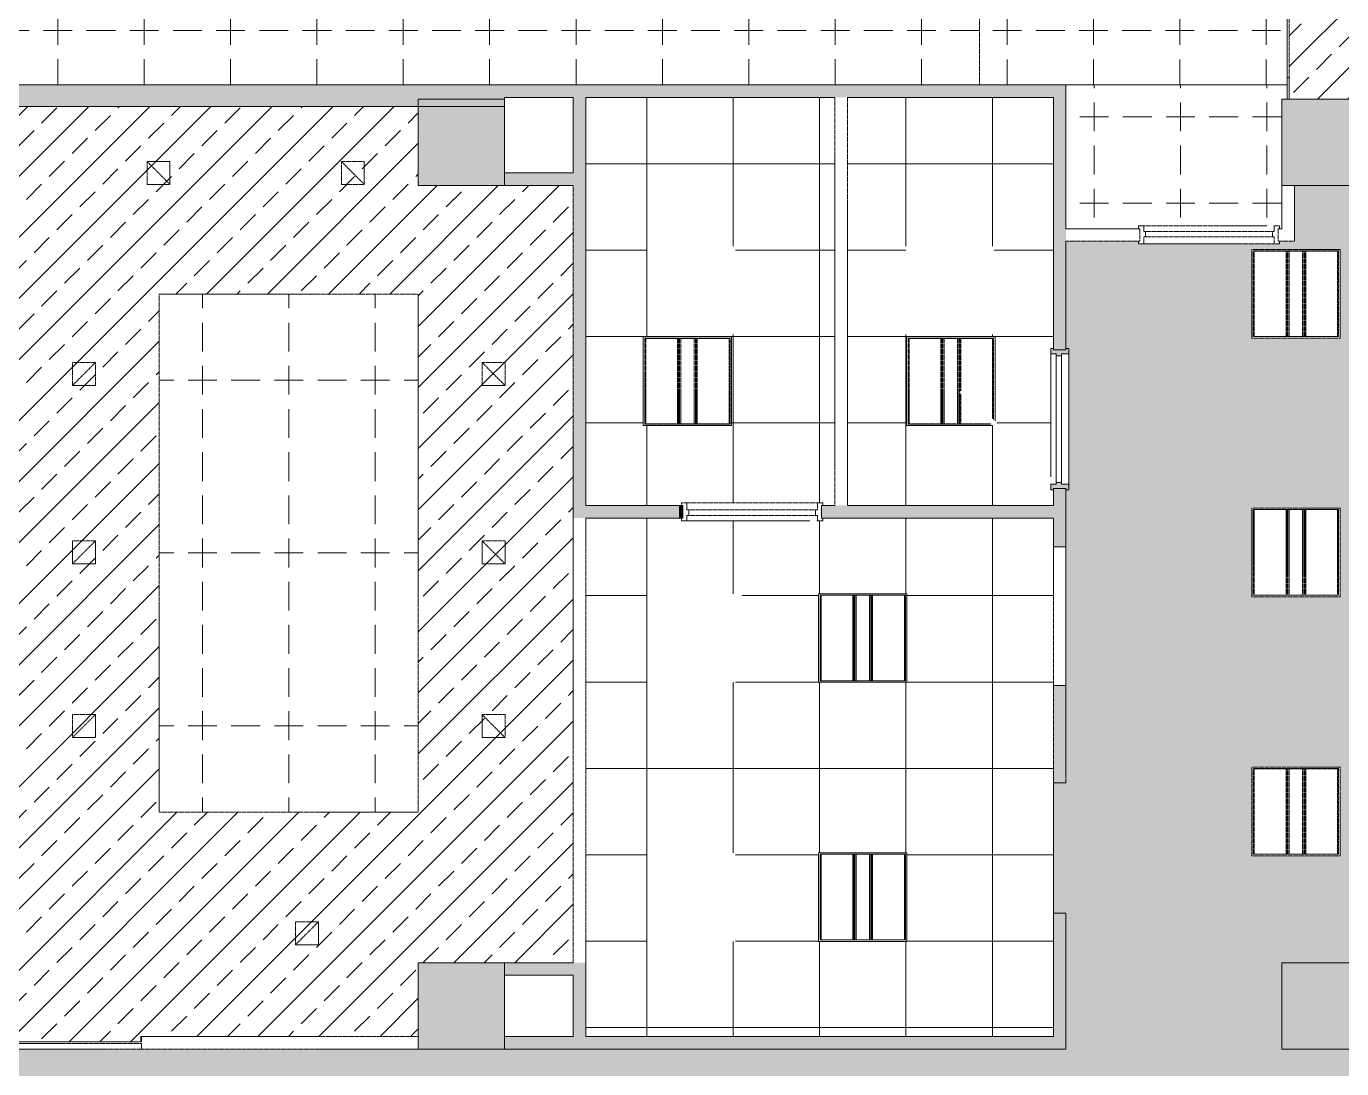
# Model space of a CAD drawing. Header units: inches. Extents: x 1180 to 3050, y -149 to 1363.
# Drawn here: x 2053.4 to 2419, y 106.3 to 396 of the extents above; entities that cross this region are included whole.
import ezdxf

# ---------------------------------------------------------------- set-up
doc = ezdxf.new("R2010")
doc.units = ezdxf.units.IN
doc.header["$MEASUREMENT"] = 0
doc.linetypes.add('Demolished', pattern=[0.1875, 0.125, -0.0625])
for name, color, linetype, lineweight in [('A-CLNG', 13, 'Continuous', 13), ('A-CLNG-PATT', 13, 'Continuous', 13), ('A-COLS', 52, 'Continuous', 13), ('A-DOOR', 31, 'Continuous', 13), ('A-WALL-PATT', 111, 'Continuous', 13), ('E-LITE-EQPM', 33, 'Demolished', 9), ('I-WALL', 2, 'Continuous', 13)]:
    doc.layers.add(name, color=color, linetype=linetype, lineweight=lineweight)
pattern_1 = [(45, (0, 0), (-8.48528, 8.48528), []), (45, (8.485, 0), (-8.48528, 8.48528), [6, -3])]

# ---------------------------------------------------------------- blocks, each defined once
blk = doc.blocks.new('Column Set - Column Set-6509051-FIRST FLOOR RCP DEMO')
at = {"layer": 'A-COLS', "lineweight": 9}
h = blk.add_hatch(color=7, dxfattribs=at)
h.paths.add_polyline_path([(3026.19, -123.25), (3038.48, -123.25), (3038.48, -107.25), (3019.98, -107.25), (3019.98, -123.25)], flags=0)
h.paths.add_polyline_path([(2655.17, -123.25), (2666.36, -123.25), (2666.36, -107.25), (2655.17, -107.25), (2655.17, -115.8)], flags=0)
h.paths.add_polyline_path([(2642.36, -123.25), (2651.67, -123.25), (2651.67, -107.25), (2642.36, -107.25)], flags=0)
h.paths.add_polyline_path([(2415.17, -123.25), (2426.36, -123.25), (2426.36, -107.25), (2415.17, -107.25), (2415.17, -114.71)], flags=0)
h.paths.add_polyline_path([(2402.36, -123.25), (2411.67, -123.25), (2411.67, -107.25), (2402.36, -107.25)], flags=0)
h.paths.add_polyline_path([(2175.17, -123.25), (2186.36, -123.25), (2186.36, -107.25), (2175.17, -107.25), (2175.17, -114.71)], flags=0)
h.paths.add_polyline_path([(2171.67, -123.25), (2171.67, -107.25), (2162.36, -107.25), (2162.36, -123.25)], flags=0)
h.paths.add_polyline_path([(1931.67, -123.25), (1931.67, -107.25), (1922.3, -107.25), (1922.3, -123.25)], flags=0)
h.paths.add_polyline_path([(1935.17, -123.25), (1946.3, -123.25), (1946.3, -107.25), (1935.17, -107.25), (1935.17, -114.67)], flags=0)
h.paths.add_polyline_path([(1562.3, -123.25), (1586.3, -123.25), (1586.3, -107.25), (1562.3, -107.25)], flags=0)
h.paths.add_polyline_path([(1571.47, 54.24), (1582.78, 65.55), (1565.81, 82.52), (1554.5, 71.21), (1567.48, 58.22)], flags=0)
h.paths.add_polyline_path([(2891.67, 111.75), (2906.36, 111.75), (2906.36, 135.75), (2882.36, 135.75), (2882.36, 111.75), (2886.54, 111.75)], flags=0)
h.paths.add_polyline_path([(3038.48, 111.75), (3038.48, 135.75), (3019.98, 135.75), (3019.98, 111.75), (3031.5, 111.75)], flags=0)
h.paths.add_polyline_path([(2661.13, 111.75), (2666.36, 111.75), (2666.36, 135.75), (2642.36, 135.75), (2642.36, 111.75), (2657.54, 111.75)], flags=0)
h.paths.add_polyline_path([(2402.36, 111.75), (2426.36, 111.75), (2426.36, 135.75), (2402.36, 135.75), (2402.36, 124)], flags=0)
h.paths.add_polyline_path([(1681.4, 111.75), (1705.4, 111.75), (1705.4, 135.75), (1681.4, 135.75)], flags=0)
h.paths.add_polyline_path([(1946.3, 111.75), (1946.3, 111.75), (1946.3, 135.75), (1922.3, 135.75), (1922.3, 111.75), (1946.29, 111.75)], flags=0)
h.paths.add_polyline_path([(2186.36, 111.75), (2186.36, 135.75), (2162.36, 135.75), (2162.36, 111.75), (2178.29, 111.75)], flags=0)
h.paths.add_polyline_path([(1401.76, 223.95), (1413.08, 235.26), (1396.11, 252.23), (1384.79, 240.92), (1399.76, 225.94)], flags=0)
h.paths.add_polyline_path([(1206.4, 231.75), (1222.4, 231.75), (1222.4, 255.75), (1206.4, 255.75), (1206.4, 237.75)], flags=0)
h.paths.add_polyline_path([(3038.48, 351.75), (3038.48, 375.75), (3019.98, 375.75), (3019.98, 351.75), (3035.24, 351.75)], flags=0)
h.paths.add_polyline_path([(2882.36, 351.75), (2906.36, 351.75), (2906.36, 375.75), (2882.36, 375.75)], flags=0)
h.paths.add_polyline_path([(2659.33, 351.75), (2666.36, 351.75), (2666.36, 375.75), (2642.36, 375.75), (2642.36, 351.75), (2656.26, 351.75)], flags=0)
h.paths.add_polyline_path([(2426.36, 351.75), (2426.36, 375.75), (2402.36, 375.75), (2402.36, 351.75), (2418.54, 351.75)], flags=0)
h.paths.add_polyline_path([(2186.36, 351.75), (2186.36, 375.75), (2162.36, 375.75), (2162.36, 351.75), (2178.1, 351.75)], flags=0)
h.paths.add_polyline_path([(1922.3, 351.75), (1946.3, 351.75), (1946.3, 373.75), (1922.3, 373.75)], flags=0)
h.paths.add_polyline_path([(1441.4, 351.75), (1465.4, 351.75), (1465.4, 375.75), (1441.4, 375.75), (1441.4, 365.85)], flags=0)
h.paths.add_polyline_path([(2014.17, 433.88), (2016.66, 439.88), (2008.17, 439.88)], flags=0)
h.paths.add_polyline_path([(2016.66, 439.88), (2020.17, 439.88), (2031.14, 450.85), (2024.07, 457.92), (2011.34, 445.19), (2015.59, 440.95)], flags=0)
h.paths.add_polyline_path([(2067.91, 487.62), (2084.88, 504.59), (2077.81, 511.66), (2060.84, 494.69), (2063.67, 491.86)], flags=0)
h.paths.add_polyline_path([(2178.1, 511.88), (2186.36, 511.88), (2186.36, 535.75), (2162.36, 535.75), (2162.36, 512.6), (2163.48, 511.88)], flags=0)
h.paths.add_polyline_path([(1930.03, 518.02), (1947, 534.99), (1939.93, 542.07), (1922.95, 525.09), (1925.87, 522.18)], flags=0)
h.paths.add_polyline_path([(2118.15, 553.34), (2129.47, 564.66), (2120.98, 573.14), (2109.67, 561.83), (2113.69, 557.8)], flags=0)
h.paths.add_polyline_path([(1983.77, 571.76), (2000.74, 588.73), (1993.67, 595.81), (1976.69, 578.83)], flags=0)
h.paths.add_polyline_path([(1856.49, 591.56), (1873.46, 608.53), (1866.39, 615.6), (1849.42, 598.63), (1856.08, 591.97)], flags=0)
h.paths.add_polyline_path([(1681.4, 591.75), (1682.85, 595.25), (1686.35, 591.75), (1705.35, 591.75), (1705.35, 615.75), (1681.4, 615.75), (1681.4, 595.25)], flags=0)
h.paths.add_polyline_path([(3027.24, 591.75), (3038.48, 591.75), (3038.48, 615.75), (3019.98, 615.75), (3019.98, 591.75)], flags=0)
h.paths.add_polyline_path([(2886.54, 591.75), (2906.36, 591.75), (2906.36, 615.75), (2882.36, 615.75), (2882.36, 591.75), (2884.48, 591.75)], flags=0)
h.paths.add_polyline_path([(2666.36, 591.75), (2666.36, 615.75), (2642.36, 615.75), (2642.36, 591.75)], flags=0)
h.paths.add_polyline_path([(2426.36, 591.75), (2426.36, 615.75), (2402.36, 615.75), (2402.36, 591.75)], flags=0)
h.paths.add_polyline_path([(1446.57, 591.75), (1465.4, 591.75), (1465.4, 615.75), (1441.4, 615.75), (1441.4, 591.75), (1443.46, 591.75)], flags=0)
h.paths.add_polyline_path([(1206.4, 591.75), (1222.4, 591.75), (1222.4, 615.75), (1206.4, 615.75), (1206.4, 605)], flags=0)
h.paths.add_polyline_path([(1910.23, 645.3), (1927.2, 662.27), (1920.13, 669.34), (1903.16, 652.37)], flags=0)
h.paths.add_polyline_path([(1783.65, 664.39), (1800.63, 681.37), (1793.55, 688.44), (1776.58, 671.47), (1777.33, 670.72)], flags=0)
h.paths.add_polyline_path([(2056.6, 665.81), (2065.08, 674.29), (2048.11, 691.26), (2039.63, 682.78), (2043.87, 678.54)], flags=0)
h.paths.add_polyline_path([(1837.39, 718.13), (1854.37, 735.11), (1847.29, 742.18), (1830.32, 725.21), (1834.57, 720.96)], flags=0)
h.paths.add_polyline_path([(1990.13, 732.28), (1998.62, 740.76), (1981.64, 757.73), (1973.16, 749.25), (1989.31, 733.09)], flags=0)
h.paths.add_polyline_path([(2184.36, 743.75), (2184.36, 761.75), (2183.36, 761.75), (2183.36, 743.75)], flags=0)
h.paths.add_polyline_path([(2164.63, 743.75), (2180.44, 743.75), (2183.07, 761.75), (2160.36, 761.75), (2160.36, 744.08), (2163.86, 743.75)], flags=0)
h.paths.add_polyline_path([(1702.91, 831.75), (1705.4, 831.75), (1705.4, 855.75), (1681.4, 855.75), (1681.4, 831.75), (1700.68, 831.75)], flags=0)
h.paths.add_polyline_path([(1210.5, 831.75), (1222.4, 831.75), (1222.4, 855.75), (1206.4, 855.75), (1206.4, 831.75), (1208.63, 831.75)], flags=0)
h.paths.add_polyline_path([(1463.96, 831.75), (1465.4, 831.75), (1465.4, 855.75), (1441.4, 855.75), (1441.4, 831.75)], flags=0)
h.paths.add_polyline_path([(3019.98, 853.75), (3038.48, 853.75), (3038.48, 871.75), (3043.98, 874.5), (3043.98, 877.75), (3019.98, 877.75), (3019.98, 862.5)], flags=0)
h.paths.add_polyline_path([(2882.36, 853.75), (2906.36, 853.75), (2906.36, 877.75), (2882.36, 877.75)], flags=0)
h.paths.add_polyline_path([(2650.11, 853.75), (2666.36, 853.75), (2666.36, 877.75), (2642.36, 877.75), (2642.36, 853.75)], flags=0)
h.paths.add_polyline_path([(2402.36, 853.75), (2426.36, 853.75), (2426.36, 877.75), (2402.36, 877.75)], flags=0)
h.paths.add_polyline_path([(2180.61, 859.75), (2184.36, 859.75), (2184.36, 877.75), (2160.36, 877.75), (2160.36, 859.75), (2171.7, 859.75)], flags=0)
h.paths.add_polyline_path([(1928.9, 871.75), (1946.9, 871.75), (1946.9, 895.75), (1928.9, 895.75)], flags=0)
h.paths.add_polyline_path([(1946.9, 1071.75), (1946.9, 1095.75), (1922.9, 1095.75), (1922.9, 1071.75), (1928.9, 1071.75)], flags=0)
h.paths.add_polyline_path([(1681.4, 1071.75), (1705.4, 1071.75), (1705.4, 1095.75), (1681.4, 1095.75), (1681.4, 1073.89)], flags=0)
h.paths.add_polyline_path([(1465.4, 1071.75), (1465.4, 1095.75), (1441.4, 1095.75), (1441.4, 1071.75), (1454.72, 1071.75)], flags=0)
h.paths.add_polyline_path([(1212.03, 1071.75), (1222.4, 1071.75), (1222.4, 1095.75), (1206.4, 1095.75), (1206.4, 1071.75)], flags=0)
h.paths.add_polyline_path([(1922.9, 1191.75), (1946.9, 1191.75), (1946.9, 1215.75), (1938.9, 1215.75), (1922.9, 1215.44), (1922.9, 1212.46)], flags=0)
h.paths.add_polyline_path([(1924.46, 1338.25), (1946.9, 1338.25), (1946.9, 1356.25), (1940.4, 1356.25), (1938.9, 1354.75), (1922.9, 1354.75), (1922.9, 1338.25), (1924.43, 1338.25)], flags=0)
h.paths.add_polyline_path([(1823.9, 1338.25), (1823.9, 1354.75), (1799.9, 1354.75), (1799.9, 1338.25)], flags=0)
h.paths.add_polyline_path([(1681.4, 1338.25), (1705.4, 1338.25), (1705.4, 1354.75), (1681.4, 1354.75), (1681.4, 1340.75)], flags=0)
h.paths.add_polyline_path([(1581.6, 1338.25), (1586.9, 1338.25), (1586.9, 1354.75), (1562.9, 1354.75), (1562.9, 1338.25)], flags=0)
h.paths.add_polyline_path([(1204.86, 1338.25), (1222.4, 1338.25), (1222.4, 1354.75), (1185.4, 1354.75), (1185.4, 1338.25), (1204.4, 1338.25)], flags=0)
h.paths.add_polyline_path([(1319.9, 1338.25), (1343.9, 1338.25), (1343.9, 1354.75), (1319.9, 1354.75), (1319.9, 1340.75)], flags=0)
h.paths.add_polyline_path([(1444.9, 1338.25), (1465.4, 1338.25), (1465.4, 1354.75), (1441.4, 1354.75), (1441.4, 1338.25)], flags=0)
at = {"layer": 'A-COLS', "color": 8, "lineweight": 20}
for p, q in [((2162.36, 375.75), (2186.36, 375.75)), ((2162.36, 351.75), (2162.36, 375.75)), ((2186.36, 375.75), (2186.36, 351.75)), ((2402.36, 351.75), (2402.36, 375.75)), ((2402.36, 375.75), (2426.36, 375.75)), ((2186.36, 351.75), (2162.36, 351.75)), ((2426.36, 351.75), (2402.36, 351.75)), ((2162.36, 135.75), (2186.36, 135.75)), ((2162.36, 111.75), (2162.36, 135.75)), ((2186.36, 135.75), (2186.36, 111.75)), ((2402.36, 135.75), (2426.36, 135.75)), ((2402.36, 111.75), (2402.36, 135.75)), ((2186.36, 111.75), (2162.36, 111.75)), ((2426.36, 111.75), (2402.36, 111.75))]:
    blk.add_line(p, q, dxfattribs=at)
blk = doc.blocks.new('Door - Single - Solid Door-6528916-FIRST FLOOR RCP DEMO')
at = {"layer": 'A-DOOR'}
h = blk.add_hatch(color=10, dxfattribs=at)
h.paths.add_polyline_path([(-15.63, -2.08), (-15.63, -2.41), (-14.13, -2.41), (-14.13, -0.41), (-13.63, -0.41), (-13.63, 1.09), (-14.13, 1.09), (-14.13, 2.59), (-15.63, 2.59), (-15.63, 1.84), (-15.26, 1.84), (-15.26, -1.66), (-15.63, -1.66)], flags=0)
h.paths.add_polyline_path([(21.62, -0.41), (22.12, -0.41), (22.12, -2.41), (23.62, -2.41), (23.62, -1.66), (23.24, -1.66), (23.24, 1.84), (23.62, 1.84), (23.62, 2.59), (22.12, 2.59), (22.12, 1.09), (21.62, 1.09), (21.62, 0.76)], flags=0)
at = {"layer": 'A-DOOR', "color": 8, "lineweight": 20}
for p, q in [((-15.63, 1.84), (-15.63, 2.59)), ((-15.63, 2.59), (-14.13, 2.59)), ((-14.13, 2.59), (-14.13, 1.09)), ((-14.13, 1.09), (-13.63, 1.09)), ((-13.63, 1.09), (-13.63, -0.41)), ((21.62, -0.41), (21.62, 1.09)), ((21.62, 1.09), (22.12, 1.09)), ((22.12, 1.09), (22.12, 2.59)), ((22.12, 2.59), (23.62, 2.59)), ((23.62, 2.59), (23.62, 1.84)), ((-15.63, -2.41), (-15.63, -1.66)), ((-14.13, -2.41), (-15.63, -2.41)), ((-13.63, -0.41), (-14.13, -0.41)), ((-14.13, -0.41), (-14.13, -2.41)), ((22.12, -0.41), (21.62, -0.41)), ((22.12, -2.41), (22.12, -0.41)), ((23.62, -2.41), (22.12, -2.41)), ((23.62, -1.66), (23.62, -2.41))]:
    blk.add_line(p, q, dxfattribs=at)
at = {"layer": 'A-DOOR', "lineweight": 9}
for p, q in [((-14.13, 2.59), (-14.01, 2.59)), ((-13.63, 1.09), (21.62, 1.09)), ((-12.06, 2.59), (22.12, 2.59)), ((-14.13, -2.41), (22.12, -2.41)), ((-13.63, -0.41), (21.62, -0.41))]:
    blk.add_line(p, q, dxfattribs=at)
blk = doc.blocks.new('Door - Single - Solid Door-6530652-FIRST FLOOR RCP DEMO')
at = {"layer": 'A-DOOR', "color": 250, "linetype": 'Demolished', "lineweight": 20}
for p, q in [((-14.13, 2.41), (-15.63, 2.41)), ((-15.63, 2.41), (-15.63, 1.66)), ((-14.13, 0.41), (-14.13, 2.41)), ((-13.63, 0.41), (-14.13, 0.41)), ((-13.63, -1.09), (-13.63, 0.41)), ((21.62, 0.41), (21.62, -1.09)), ((22.12, 0.41), (21.62, 0.41)), ((22.12, 2.41), (22.12, 0.41)), ((23.62, 2.41), (22.12, 2.41)), ((23.62, 1.66), (23.62, 2.41)), ((-15.63, -1.84), (-15.63, -2.59)), ((-15.63, -2.59), (-14.13, -2.59)), ((-14.13, -1.09), (-13.63, -1.09)), ((-14.13, -2.59), (-14.13, -1.09)), ((21.62, -1.09), (22.12, -1.09)), ((22.12, -1.09), (22.12, -2.59)), ((22.12, -2.59), (23.62, -2.59)), ((23.62, -2.59), (23.62, -1.84))]:
    blk.add_line(p, q, dxfattribs=at)
at = {"layer": 'A-DOOR', "color": 7, "linetype": 'Demolished', "lineweight": 9}
for p, q in [((-14.13, 2.41), (22.12, 2.41)), ((-13.63, 0.41), (21.62, 0.41)), ((-14.13, -2.59), (-14.01, -2.59)), ((-13.63, -1.09), (21.62, -1.09)), ((-12.06, -2.59), (22.12, -2.59))]:
    blk.add_line(p, q, dxfattribs=at)
blk = doc.blocks.new('Door - Single - Solid Door-V17-FIRST FLOOR RCP DEMO')
at = {"layer": 'A-DOOR', "color": 250, "linetype": 'Demolished', "lineweight": 20}
for p, q in [((-15.63, 1.84), (-15.63, 2.59)), ((-15.63, 2.59), (-14.13, 2.59)), ((-14.13, 2.59), (-14.13, 1.09)), ((-14.13, 1.09), (-13.63, 1.09)), ((-13.63, 1.09), (-13.63, -0.41)), ((21.62, -0.41), (21.62, 1.09)), ((21.62, 1.09), (22.12, 1.09)), ((22.12, 1.09), (22.12, 2.59)), ((22.12, 2.59), (23.62, 2.59)), ((23.62, 2.59), (23.62, 1.84)), ((-15.63, -2.41), (-15.63, -1.66)), ((-14.13, -2.41), (-15.63, -2.41)), ((-13.63, -0.41), (-14.13, -0.41)), ((-14.13, -0.41), (-14.13, -2.41)), ((22.12, -0.41), (21.62, -0.41)), ((22.12, -2.41), (22.12, -0.41)), ((23.62, -2.41), (22.12, -2.41)), ((23.62, -1.66), (23.62, -2.41))]:
    blk.add_line(p, q, dxfattribs=at)
at = {"layer": 'A-DOOR', "color": 7, "linetype": 'Demolished', "lineweight": 9}
for p, q in [((-14.13, 2.59), (-14.01, 2.59)), ((-13.63, 1.09), (21.62, 1.09)), ((-12.06, 2.59), (22.12, 2.59)), ((-14.13, -2.41), (22.12, -2.41)), ((-13.63, -0.41), (21.62, -0.41))]:
    blk.add_line(p, q, dxfattribs=at)
blk = doc.blocks.new('L-Recessed-Axis-Plano - 2 X 2-4550865-FIRST FLOOR RCP DEMO')
at = {"layer": 'E-LITE-EQPM', "color": 7}
for p, q in [((11.91, 11.87), (-11.91, 11.87)), ((-11.91, 11.87), (-11.91, -11.88)), ((-11.88, -11.56), (-11.88, 11.56)), ((-11.88, 11.56), (11.87, 11.56)), ((11.87, 11.56), (11.87, -11.56)), ((11.91, -11.88), (11.91, 11.87)), ((-11.88, 2.74), (11.87, 2.74)), ((11.87, 2.51), (-11.88, 2.51)), ((-11.88, 2.3), (11.87, 2.3)), ((-11.88, 2.2), (11.87, 2.2)), ((-11.88, 1.83), (11.87, 1.83)), ((-11.88, -1.83), (11.87, -1.83)), ((-11.88, -2.2), (11.87, -2.2)), ((-11.88, -2.3), (11.87, -2.3)), ((-11.88, -2.51), (11.87, -2.51)), ((-11.88, -2.74), (11.87, -2.74)), ((-11.91, -11.88), (11.91, -11.88)), ((11.87, -11.56), (-11.88, -11.56))]:
    blk.add_line(p, q, dxfattribs=at)
blk = doc.blocks.new('L-Recessed-Axis-Plano - 2 X 2-V24-FIRST FLOOR RCP DEMO')
at = {"layer": 'E-LITE-EQPM', "linetype": 'Continuous'}
for p, q in [((11.91, 11.87), (-11.91, 11.87)), ((-11.91, 11.87), (-11.91, -11.88)), ((-11.88, -11.56), (-11.88, 11.56)), ((-11.88, 11.56), (11.87, 11.56)), ((11.87, 11.56), (11.87, -11.56)), ((11.91, -11.88), (11.91, 11.87)), ((-11.88, 2.74), (11.87, 2.74)), ((11.87, 2.51), (-11.88, 2.51)), ((-11.88, 2.3), (11.87, 2.3)), ((-11.88, 2.2), (11.87, 2.2)), ((-11.88, 1.83), (11.87, 1.83)), ((-11.88, -1.83), (11.87, -1.83)), ((-11.88, -2.2), (11.87, -2.2)), ((-11.88, -2.3), (11.87, -2.3)), ((-11.88, -2.51), (11.87, -2.51)), ((-11.88, -2.74), (11.87, -2.74)), ((-11.91, -11.88), (11.91, -11.88)), ((11.87, -11.56), (-11.88, -11.56))]:
    blk.add_line(p, q, dxfattribs=at)
blk = doc.blocks.new('L-Recessed-Axis-Plano - 2 X 2-V27-FIRST FLOOR RCP DEMO')
at = {"layer": 'E-LITE-EQPM', "color": 7}
for p, q in [((11.91, 11.87), (-11.91, 11.87)), ((-11.91, 11.87), (-11.91, -11.88)), ((-11.88, -11.56), (-11.88, 11.56)), ((-11.88, 11.56), (11.87, 11.56)), ((11.87, 11.56), (11.87, -11.11)), ((11.91, -11.14), (11.91, 11.87)), ((-11.88, 2.74), (11.87, 2.74)), ((11.87, 2.51), (-11.88, 2.51)), ((-11.88, 2.3), (11.87, 2.3)), ((-11.88, 2.2), (11.87, 2.2)), ((-11.88, 1.83), (11.87, 1.83)), ((-11.88, -1.83), (11.87, -1.83)), ((-11.88, -2.2), (11.87, -2.2)), ((-11.88, -2.3), (3.05, -2.3)), ((-11.88, -2.51), (2.85, -2.51)), ((-11.88, -2.74), (2.62, -2.74)), ((3.07, -2.3), (11.87, -2.3)), ((3.27, -2.51), (11.87, -2.51)), ((3.51, -2.74), (11.87, -2.74)), ((-11.91, -11.88), (10.7, -11.88)), ((10.39, -11.56), (-11.88, -11.56))]:
    blk.add_line(p, q, dxfattribs=at)
blk = doc.blocks.new('L-Recessed Square Downlight - 6_-4552745-FIRST FLOOR RCP DEMO')
at = {"layer": 'E-LITE-EQPM', "color": 7}
for p, q in [((-3.1875, -3.1875), (-3.1875, 3.1875)), ((-3.1875, 3.1875), (3.1875, 3.1875)), ((-3.1875, 3.1875), (3.1875, -3.1875)), ((3.1875, 3.1875), (3.1875, -3.1875)), ((3.1875, -3.1875), (-3.1875, -3.1875))]:
    blk.add_line(p, q, dxfattribs=at)
blk = doc.blocks.new('L-Recessed Square Downlight - 6_-7117553-FIRST FLOOR RCP DEMO')
at = {"layer": 'E-LITE-EQPM', "color": 7}
for p, q in [((3.1875, 3.1875), (-3.1875, 3.1875)), ((-3.1875, 3.1875), (-3.1875, -3.1875)), ((-3.1875, -3.1875), (3.1875, 3.1875)), ((3.1875, -3.1875), (3.1875, 3.1875)), ((-3.1875, -3.1875), (3.1875, -3.1875))]:
    blk.add_line(p, q, dxfattribs=at)

msp = doc.modelspace()

# ---------------------------------------------------------------- hatches: boundary and pattern name
at = {"layer": 'A-CLNG-PATT', "linetype": 'Demolished'}
h = msp.add_hatch(dxfattribs=at)
h.set_pattern_fill('FP_16', color=10, style=0, pattern_type=2)
h.set_pattern_definition(pattern_1)
h.paths.add_polyline_path([(2642.36, 375.75), (2690.36, 375.75), (2690.36, 435.75), (2642.36, 435.75), (2642.36, 437.25), (2534.11, 437.25), (2534.11, 588.25), (2532.61, 588.25), (2532.61, 615.75), (2496.61, 615.75), (2496.61, 588.25), (2318.36, 588.25), (2318.36, 449.38), (2390.36, 449.38), (2390.36, 447.88), (2404.36, 447.88), (2404.36, 375.75), (2628.93, 375.75)], flags=0)
h.paths.add_polyline_path([(2642.36, 437.75), (2642.36, 439.25), (2745.11, 439.25), (2745.11, 588.25), (2534.61, 588.25), (2534.61, 437.75), (2628.93, 437.75)], flags=0)
h.paths.add_polyline_path([(2628.93, 477.75), (2566.42, 477.75), (2566.42, 549.75), (2710.42, 549.75), (2710.42, 477.75), (2642.36, 477.75)], flags=0)
h.paths.add_polyline_path([(2318.36, 591.75), (2402.36, 591.75), (2402.36, 612.25), (2318.36, 612.25), (2318.36, 605)], flags=0)
h.paths.add_polyline_path([(2493.11, 591.75), (2493.11, 612.25), (2480.23, 612.25), (2480.23, 611.5), (2440.98, 611.5), (2440.98, 612.25), (2426.36, 612.25), (2426.36, 591.75), (2472.61, 591.75)], flags=0)
h = msp.add_hatch(dxfattribs=at)
h.set_pattern_fill('FP_33', color=10, style=0, pattern_type=2)
h.set_pattern_definition([(180, (2349.983, 418.778), (-24, 24), [4, -4, 8, -4, -4]), (180, (2349.983, 418.778), (-24, 24), [-20, 4, 0]), (90, (2349.983, 418.778), (24, 24), [4, -4, 8, -4, -4]), (90, (2349.983, 418.778), (24, 24), [-20, 4, 0])])
h.paths.add_polyline_path([(2318.36, 379.75), (2403.86, 379.75), (2403.86, 442.81), (2318.36, 442.81), (2318.36, 396.6)], flags=0)
h = msp.add_hatch(dxfattribs=at)
h.set_pattern_fill('FP_4', color=10, style=0, pattern_type=2)
h.set_pattern_definition([(180, (2086.172, 418.812), (-24, 24), [4, -4, 8, -4, -4]), (180, (2086.172, 418.812), (-24, 24), [-20, 4, 0]), (90, (2086.172, 418.812), (24, 24), [4, -4, 8, -4, -4]), (90, (2086.172, 418.812), (24, 24), [-20, 4, 0])])
h.paths.add_polyline_path([(2046.78, 379.75), (2318.36, 379.75), (2318.36, 433.88), (2238.98, 433.88), (2238.98, 433.13), (2237.36, 433.13), (2211.9, 407.67), (2210.93, 408.64), (2235.41, 433.13), (2199.73, 433.13), (2199.73, 433.88), (2014.17, 433.88), (2014.17, 379.75)], flags=0)
h.paths.add_polyline_path([(2050.17, 403.06), (2049.14, 403.2), (2048.17, 403.6), (2047.34, 404.23), (2046.71, 405.06), (2046.31, 406.03), (2046.17, 407.06), (2046.31, 408.1), (2046.71, 409.06), (2047.34, 409.89), (2048.17, 410.53), (2049.29, 410.95), (2050.17, 411.06), (2051.21, 410.93), (2052.17, 410.53), (2053, 409.89), (2053.64, 409.06), (2054.04, 408.1), (2054.17, 407.06), (2054.04, 406.03), (2053.64, 405.06), (2053, 404.23), (2052.17, 403.6), (2051.21, 403.2)], flags=0)
h.paths.add_polyline_path([(2122.17, 403.06), (2121.14, 403.2), (2120.17, 403.6), (2119.34, 404.23), (2118.71, 405.06), (2118.31, 406.03), (2118.17, 407.06), (2118.31, 408.1), (2118.71, 409.06), (2119.34, 409.89), (2120.17, 410.53), (2121.14, 410.93), (2122.17, 411.06), (2123.21, 410.93), (2124.17, 410.53), (2125, 409.89), (2125.64, 409.06), (2126.04, 408.1), (2126.17, 407.06), (2126.04, 406.03), (2125.64, 405.06), (2125, 404.23), (2124.17, 403.6), (2123.21, 403.2)], flags=0)
h.paths.add_polyline_path([(2194.17, 403.06), (2193.14, 403.2), (2192.17, 403.6), (2191.34, 404.23), (2190.71, 405.06), (2190.31, 406.03), (2190.17, 407.06), (2190.31, 408.1), (2190.71, 409.06), (2191.34, 409.89), (2192.17, 410.53), (2193.14, 410.93), (2194.2, 411.06), (2195.21, 410.93), (2196.17, 410.53), (2197, 409.89), (2197.64, 409.06), (2198.04, 408.1), (2198.17, 407.06), (2198.04, 406.03), (2197.64, 405.06), (2197, 404.23), (2196.17, 403.6), (2195.21, 403.2), (2194.2, 403.06)], flags=0)
h.paths.add_polyline_path([(2266.17, 403.06), (2265.14, 403.2), (2264.17, 403.6), (2263.34, 404.23), (2262.71, 405.06), (2262.31, 406.03), (2262.17, 407.06), (2262.31, 408.1), (2262.71, 409.06), (2263.34, 409.89), (2264.17, 410.53), (2265.14, 410.93), (2266.17, 411.06), (2267.21, 410.93), (2268.17, 410.53), (2269, 409.89), (2269.64, 409.06), (2270.04, 408.1), (2270.17, 407.06), (2270.04, 406.03), (2269.64, 405.06), (2269, 404.23), (2268.17, 403.6), (2267.21, 403.2)], flags=0)
h = msp.add_hatch(dxfattribs=at)
h.set_pattern_fill('FP_18', color=10, style=0, pattern_type=2)
h.set_pattern_definition([(180, (2374.172, 370.812), (-24, 24), [4, -4, 8, -4, -4]), (180, (2374.172, 370.812), (-24, 24), [-20, 4, 0]), (90, (2374.172, 370.812), (24, 24), [4, -4, 8, -4, -4]), (90, (2374.172, 370.812), (24, 24), [-20, 4, 0])])
h.paths.add_polyline_path([(2362.48, 339.75), (2362.48, 340.5), (2398.16, 340.5), (2373.68, 364.98), (2374.65, 365.95), (2400.11, 340.5), (2401.73, 340.5), (2401.73, 339.75), (2402.36, 339.75), (2402.36, 375.75), (2403.86, 375.75), (2403.86, 379.75), (2342.36, 379.75), (2342.36, 339.75)], flags=0)
h = msp.add_hatch(dxfattribs=at)
h.set_pattern_fill('FP_16', color=10, style=0, pattern_type=2)
h.set_pattern_definition(pattern_1)
h.paths.add_polyline_path([(2085.28, 113.75), (2085.28, 115.25), (2162.36, 115.25), (2162.36, 135.75), (2205.41, 135.75), (2205.41, 351.75), (2162.36, 351.75), (2162.36, 373.75), (2050.28, 373.75), (2050.28, 113.75), (2079.64, 113.75)], flags=0)
h.paths.add_polyline_path([(2162.36, 177.59), (2090.36, 177.59), (2090.36, 321.59), (2162.36, 321.59), (2162.36, 188.2)], flags=0)
at = {"layer": 'A-CLNG-PATT'}
h = msp.add_hatch(dxfattribs=at)
h.set_pattern_fill('FP_37', color=256, style=0, pattern_type=2)
h.set_pattern_definition([(270, (2273.882, 261.745), (-24, -1e-15), []), (180, (2273.882, 261.745), (3e-15, 24), [])])
h.paths.add_polyline_path([(2338.86, 115.25), (2338.86, 259.33), (2274.78, 259.33), (2274.78, 258.58), (2273.16, 258.58), (2250.56, 235.99), (2250.56, 213.68), (2226, 213.68), (2226, 238.31), (2250.56, 238.31), (2250.57, 237.94), (2271.21, 258.58), (2235.53, 258.58), (2235.53, 259.33), (2208.91, 259.33), (2208.91, 115.25), (2322.64, 115.25)], flags=0)
h.paths.add_polyline_path([(2242.5, 141.68), (2226, 141.68), (2226, 166.31), (2250.56, 166.31), (2250.56, 141.68)], flags=0)
h.paths.add_polyline_path([(2298.16, 141.68), (2273.6, 141.68), (2273.6, 166.31), (2298.16, 166.31)], flags=0)
h.paths.add_polyline_path([(2298.16, 213.68), (2273.6, 213.68), (2273.6, 238.31), (2298.16, 238.31)], flags=0)
h.paths.add_polyline_path([(2315.02, 262.83), (2338.86, 262.83), (2338.86, 267.2), (2338.11, 267.2), (2338.11, 268.83), (2321.9, 285.03), (2298.08, 285.03), (2298.08, 309.66), (2322.64, 309.66), (2322.64, 286.24), (2338.11, 270.77), (2338.11, 306.45), (2338.86, 306.45), (2338.86, 376.25), (2281.63, 376.25), (2281.63, 262.83), (2311.01, 262.83)], flags=0)
h.paths.add_polyline_path([(2225.41, 262.83), (2235.53, 262.83), (2235.53, 263.58), (2274.78, 263.58), (2274.78, 262.83), (2278.13, 262.83), (2278.13, 376.25), (2208.91, 376.25), (2208.91, 262.83), (2222.96, 262.83)], flags=0)
h.paths.add_polyline_path([(2224.87, 285.03), (2224.87, 309.66), (2249.44, 309.66), (2249.44, 285.03), (2226, 285.03)], flags=0)
h.paths.add_polyline_path([(2226, 310.31), (2226, 334.93), (2250.56, 334.93), (2250.56, 310.31), (2236.19, 310.31)], flags=0)
h.paths.add_polyline_path([(2297.82, 310.31), (2297.82, 334.93), (2322.38, 334.93), (2322.38, 310.31), (2298.08, 310.31)], flags=0)
at = {"layer": 'A-CLNG-PATT', "linetype": 'Demolished'}
h = msp.add_hatch(dxfattribs=at)
h.set_pattern_fill('FP_14', color=10, style=0, pattern_type=2)
h.set_pattern_definition([(0, (2442.138, 453.745), (24, -24), [4, -4, 8, -4, -4]), (0, (2442.138, 453.745), (24, -24), [-20, 4, 0]), (270, (2442.138, 453.745), (-24, -24), [4, -4, 8, -4, -4]), (270, (2442.138, 453.745), (-24, -24), [-20, 4, 0])])
h.paths.add_polyline_path([(2306.91, 51.75), (2891.67, 51.75), (2891.67, 111.75), (2882.36, 111.75), (2882.36, 131.75), (2766.11, 131.75), (2766.11, 111.75), (2642.36, 111.75), (2642.36, 124), (2510.36, 124), (2510.36, 363.75), (2510.55, 363.77), (2510.36, 364), (2642.36, 364), (2642.36, 372.25), (2426.36, 372.25), (2426.36, 351.75), (2405.86, 351.75), (2405.86, 336.25), (2401.73, 336.25), (2401.73, 335.5), (2362.48, 335.5), (2362.48, 336.25), (2342.36, 336.25), (2342.36, 306.45), (2343.11, 306.45), (2343.11, 267.2), (2342.36, 267.2), (2342.36, 185.75), (2338.86, 185.75), (2338.86, 149.5), (2342.36, 149.5), (2342.36, 111.75), (1815.42, 111.75), (1815.42, 51.75), (2295.17, 51.75)], flags=0)
h.paths.add_polyline_path([(1985.54, 69.68), (1960.98, 69.68), (1960.98, 94.31), (1985.54, 94.31), (1985.54, 84)], flags=0)
h.paths.add_polyline_path([(2081.49, 69.68), (2056.98, 69.68), (2056.98, 94.31), (2081.54, 94.31), (2081.54, 69.68)], flags=0)
h.paths.add_polyline_path([(2368.04, 69.68), (2343.48, 69.68), (2343.48, 94.31), (2368.04, 94.31), (2368.04, 70.52)], flags=0)
h.paths.add_polyline_path([(2153.73, 69.68), (2153.73, 94.31), (2178.29, 94.31), (2178.29, 69.68), (2178.1, 69.68)], flags=0)
h.paths.add_polyline_path([(2632.98, 69.68), (2632.98, 94.31), (2657.54, 94.31), (2657.54, 69.68)], flags=0)
h.paths.add_polyline_path([(2849.3, 69.68), (2824.74, 69.68), (2824.74, 94.31), (2849.3, 94.31), (2849.3, 70.18)], flags=0)
h.paths.add_polyline_path([(2273.54, 69.68), (2248.98, 69.68), (2248.98, 94.31), (2273.54, 94.31), (2273.54, 84)], flags=0)
h.paths.add_polyline_path([(2464.04, 69.68), (2439.48, 69.68), (2439.48, 94.31), (2464.04, 94.31), (2464.04, 73.28)], flags=0)
h.paths.add_polyline_path([(1888.28, 69.68), (1864.98, 69.68), (1864.98, 94.31), (1889.54, 94.31), (1889.54, 69.68)], flags=0)
h.paths.add_polyline_path([(2535.48, 69.68), (2535.48, 94.31), (2560.04, 94.31), (2560.04, 69.68)], flags=0)
h.paths.add_polyline_path([(2753.36, 70.18), (2728.8, 70.18), (2728.8, 94.81), (2753.36, 94.81), (2753.36, 84)], flags=0)
h.paths.add_polyline_path([(2402.36, 111.75), (2402.36, 135.75), (2426.36, 135.75), (2426.36, 111.75), (2418.54, 111.75)], flags=0)
h.paths.add_polyline_path([(2402.36, 165.47), (2393.98, 165.47), (2393.98, 190.1), (2418.54, 190.1), (2418.54, 165.47)], flags=0)
h.paths.add_polyline_path([(2418.54, 237.47), (2393.98, 237.47), (2393.98, 262.1), (2418.54, 262.1), (2418.54, 240.3)], flags=0)
h.paths.add_polyline_path([(2393.98, 309.34), (2393.98, 333.96), (2418.54, 333.96), (2418.54, 309.34), (2400.11, 309.34)], flags=0)
h = msp.add_hatch(dxfattribs=at)
h.set_pattern_fill('FP_19', color=10, style=0, pattern_type=2)
h.set_pattern_definition([(270, (2126.358, 249.585), (-24, -48), [4, -4, 8, -4, -28]), (270, (2126.358, 249.585), (-24, -48), [-20, 8, -4, 8, -4, -4]), (270, (2126.358, 249.585), (-24, -48), [-44, 4, 0]), (180, (2126.36, 249.585), (-24, 48), [4, -4, 8, -4, -4]), (180, (2126.36, 249.585), (-24, 48), [-20, 4, 0])])
h.paths.add_polyline_path([(2113.69, 177.59), (2162.36, 177.59), (2162.36, 321.59), (2090.36, 321.59), (2090.36, 177.59)], flags=0)
at = {"layer": 'A-WALL-PATT', "lineweight": 9}
for points in [[(1946.3, 373.75), (2162.36, 373.75), (2162.36, 375.75), (2186.36, 375.75), (2186.36, 379.75), (1922.3, 379.75), (1922.3, 373.75)], [(2205.41, 376.25), (2342.36, 376.25), (2342.36, 379.75), (2186.36, 379.75), (2186.36, 376.25), (2195.21, 376.25)], [(2205.41, 259.33), (2208.91, 259.33), (2208.91, 376.25), (2205.41, 376.25), (2205.41, 262.83)], [(2205.41, 351.75), (2205.41, 355.25), (2186.36, 355.25), (2186.36, 351.75), (2195.21, 351.75)], [(2234.8, 259.33), (2235.91, 259.33), (2235.91, 262.83), (2234.8, 262.83)], [(2339.11, 115.25), (2342.36, 115.25), (2342.36, 149.5), (2338.86, 149.5), (2338.86, 115.25)], [(2189.37, 132.25), (2205.41, 132.25), (2205.41, 135.75), (2186.36, 135.75), (2186.36, 132.25)], [(2208.91, 115.25), (2208.91, 135.75), (2205.41, 135.75), (2205.41, 115.25)], [(2338.86, 111.75), (2342.36, 111.75), (2342.36, 115.25), (2186.36, 115.25), (2186.36, 111.75), (2322.64, 111.75)]]:
    msp.add_hatch(color=7, dxfattribs=at).paths.add_polyline_path(points, flags=0)
h = msp.add_hatch(color=7, dxfattribs=at)
h.paths.add_polyline_path([(2338.86, 185.75), (2342.36, 185.75), (2342.36, 212.83), (2338.86, 212.83), (2338.86, 188.2)], flags=0)
h.paths.add_polyline_path([(2339.11, 251.33), (2342.36, 251.33), (2342.36, 267.58), (2338.86, 267.58), (2338.86, 251.33)], flags=0)
h.paths.add_polyline_path([(2339.08, 306.08), (2342.36, 306.08), (2342.36, 376.25), (2338.86, 376.25), (2338.86, 306.08)], flags=0)
h = msp.add_hatch(color=7, dxfattribs=at)
h.paths.add_polyline_path([(2325.09, 259.33), (2338.86, 259.33), (2338.86, 262.83), (2274.41, 262.83), (2274.41, 259.33), (2313.82, 259.33)], flags=0)
h.paths.add_polyline_path([(2226, 259.33), (2234.8, 259.33), (2234.8, 262.83), (2208.91, 262.83), (2208.91, 259.33), (2225.49, 259.33)], flags=0)

# ---------------------------------------------------------------- linework, layer by layer
at = {"layer": 'A-CLNG', "color": 7, "linetype": 'Demolished', "lineweight": 9}
for p, q in [((2318.36, 433.88), (2318.36, 379.75)), ((2318.36, 379.75), (2318.36, 433.88)), ((2342.36, 379.75), (2403.86, 379.75)), ((2403.86, 379.75), (2342.36, 379.75)), ((2418.54, 333.96), (2393.98, 333.96)), ((2393.98, 333.96), (2393.98, 309.34)), ((2418.54, 309.34), (2418.54, 333.96)), ((2090.36, 177.59), (2090.36, 321.59)), ((2090.36, 321.59), (2162.36, 321.59)), ((2162.36, 321.59), (2162.36, 177.59)), ((2393.98, 309.34), (2418.54, 309.34)), ((2418.54, 262.1), (2393.98, 262.1)), ((2393.98, 262.1), (2393.98, 237.47)), ((2418.54, 237.47), (2418.54, 262.1)), ((2393.98, 237.47), (2418.54, 237.47)), ((2418.54, 190.1), (2393.98, 190.1)), ((2393.98, 190.1), (2393.98, 165.47)), ((2418.54, 165.47), (2418.54, 190.1)), ((2338.86, 149.5), (2338.86, 185.75)), ((2162.36, 177.59), (2090.36, 177.59)), ((2393.98, 165.47), (2418.54, 165.47)), ((2085.41, 115.25), (2085.28, 115.25)), ((2085.28, 115.25), (2085.28, 113.75)), ((1946.3, 111.75), (2085.41, 111.75))]:
    msp.add_line(p, q, dxfattribs=at)
at = {"layer": 'A-CLNG'}
for p, q in [((2249.44, 309.66), (2224.87, 309.66)), ((2224.87, 309.66), (2224.87, 285.03)), ((2249.44, 285.03), (2249.44, 309.66)), ((2322.64, 309.66), (2298.08, 309.66)), ((2298.08, 309.66), (2298.08, 285.03)), ((2322.64, 286.24), (2322.64, 309.66)), ((2224.87, 285.03), (2249.44, 285.03)), ((2298.08, 285.03), (2321.9, 285.03)), ((2298.16, 238.31), (2273.6, 238.31)), ((2273.6, 238.31), (2273.6, 213.68)), ((2298.16, 213.68), (2298.16, 238.31)), ((2273.6, 213.68), (2298.16, 213.68)), ((2338.86, 185.75), (2338.86, 149.5)), ((2298.16, 166.31), (2273.6, 166.31)), ((2273.6, 166.31), (2273.6, 141.68)), ((2298.16, 141.68), (2298.16, 166.31)), ((2273.6, 141.68), (2298.16, 141.68))]:
    msp.add_line(p, q, dxfattribs=at)
at = {"layer": 'I-WALL', "color": 7, "linetype": 'Demolished', "lineweight": 9}
for p, q in [((2403.86, 417.75), (2403.86, 381.75)), ((2404.36, 381.75), (2404.36, 417.75)), ((2338.86, 251.33), (2342.36, 251.33)), ((2342.36, 212.83), (2338.86, 212.83))]:
    msp.add_line(p, q, dxfattribs=at)
at = {"layer": 'I-WALL', "color": 250, "linetype": 'Demolished', "lineweight": 20}
for p, q in [((2403.86, 375.75), (2403.86, 381.75)), ((2403.86, 381.75), (2404.36, 381.75)), ((2404.36, 381.75), (2404.36, 375.75)), ((2278.13, 262.83), (2278.13, 376.25)), ((2281.63, 376.25), (2281.63, 262.83)), ((2404.36, 375.75), (2403.86, 375.75)), ((2205.41, 135.75), (2205.41, 351.75)), ((2402.36, 339.75), (2402.36, 351.75)), ((2402.36, 351.75), (2405.86, 351.75)), ((2405.86, 351.75), (2405.86, 336.25)), ((2342.36, 339.75), (2362.86, 339.75)), ((2362.86, 339.75), (2362.86, 336.25)), ((2401.36, 339.75), (2402.36, 339.75)), ((2401.36, 336.25), (2401.36, 339.75)), ((2362.86, 336.25), (2342.36, 336.25)), ((2405.86, 336.25), (2401.36, 336.25)), ((2342.36, 267.58), (2342.36, 185.75)), ((2208.91, 259.33), (2208.91, 115.25)), ((2338.86, 185.75), (2338.86, 259.33)), ((2048.78, 113.75), (2085.41, 113.75)), ((2085.41, 113.75), (2085.41, 115.25)), ((2085.41, 115.25), (2162.36, 115.25)), ((2162.36, 115.25), (2162.36, 111.75)), ((2085.41, 113.25), (2048.28, 113.25)), ((2085.41, 111.75), (2085.41, 113.25)), ((2162.36, 111.75), (2085.41, 111.75))]:
    msp.add_line(p, q, dxfattribs=at)
at = {"layer": 'I-WALL', "color": 8, "lineweight": 20}
for p, q in [((1922.3, 379.75), (2342.36, 379.75)), ((2342.36, 379.75), (2342.36, 339.75)), ((2186.36, 373.75), (2050.28, 373.75)), ((2205.41, 376.25), (2186.36, 376.25)), ((2186.36, 376.25), (2186.36, 373.75)), ((2205.41, 355.25), (2205.41, 376.25)), ((2278.13, 376.25), (2208.91, 376.25)), ((2208.91, 376.25), (2208.91, 262.83)), ((2338.86, 376.25), (2281.63, 376.25)), ((2338.86, 306.08), (2338.86, 376.25)), ((2186.36, 351.75), (2186.36, 355.25)), ((2186.36, 355.25), (2205.41, 355.25)), ((2205.41, 351.75), (2186.36, 351.75)), ((2342.36, 336.25), (2342.36, 306.08)), ((2342.36, 306.08), (2338.86, 306.08)), ((2338.86, 262.83), (2338.86, 267.58)), ((2338.86, 267.58), (2342.36, 267.58)), ((2208.91, 262.83), (2235.91, 262.83)), ((2235.91, 262.83), (2235.91, 259.33)), ((2274.41, 259.33), (2274.41, 262.83)), ((2274.41, 262.83), (2278.13, 262.83)), ((2281.63, 262.83), (2338.86, 262.83)), ((2235.91, 259.33), (2208.91, 259.33)), ((2338.86, 259.33), (2274.41, 259.33)), ((2342.36, 185.75), (2338.86, 185.75)), ((2338.86, 115.25), (2338.86, 149.5)), ((2338.86, 149.5), (2342.36, 149.5)), ((2342.36, 149.5), (2342.36, 111.75)), ((2186.36, 135.75), (2205.41, 135.75)), ((2186.36, 132.25), (2186.36, 135.75)), ((2205.41, 132.25), (2186.36, 132.25)), ((2205.41, 115.25), (2205.41, 132.25)), ((2186.36, 111.75), (2186.36, 115.25)), ((2186.36, 115.25), (2205.41, 115.25)), ((2208.91, 115.25), (2338.86, 115.25)), ((2342.36, 111.75), (2186.36, 111.75))]:
    msp.add_line(p, q, dxfattribs=at)
at = {"layer": 'I-WALL', "lineweight": 9}
for p, q in [((2342.36, 251.33), (2338.86, 251.33)), ((2338.86, 212.83), (2342.36, 212.83))]:
    msp.add_line(p, q, dxfattribs=at)

# ---------------------------------------------------------------- block references
at = {"layer": 'A-COLS', "lineweight": 9}
msp.add_blockref('Column Set - Column Set-6509051-FIRST FLOOR RCP DEMO', (0, 0), dxfattribs=at)
at = {"layer": 'A-DOOR', "color": 7, "linetype": 'Demolished', "lineweight": 9, "rotation": 180}
for name, p in [('Door - Single - Solid Door-6530652-FIRST FLOOR RCP DEMO', (2386.1, 337.91)), ('Door - Single - Solid Door-V17-FIRST FLOOR RCP DEMO', (2259.15, 261.17))]:
    msp.add_blockref(name, p, dxfattribs=at)
at = {"layer": 'A-DOOR', "rotation": 89.99999999999993}
msp.add_blockref('Door - Single - Solid Door-6528916-FIRST FLOOR RCP DEMO', (2340.7, 282.83), dxfattribs=at)
at = {"layer": 'E-LITE-EQPM', "color": 7, "extrusion": (0, 0, -1)}
for name, p, rotation in [('L-Recessed Square Downlight - 6_-4552745-FIRST FLOOR RCP DEMO', (-2090.16, 355.25), 90.00000000000011), ('L-Recessed Square Downlight - 6_-4552745-FIRST FLOOR RCP DEMO', (-2144.16, 355.25), 90.00000000000011), ('L-Recessed-Axis-Plano - 2 X 2-4550865-FIRST FLOOR RCP DEMO', (-2406.26, 321.65), 270), ('L-Recessed-Axis-Plano - 2 X 2-4550865-FIRST FLOOR RCP DEMO', (-2237.16, 297.35), 270), ('L-Recessed-Axis-Plano - 2 X 2-V27-FIRST FLOOR RCP DEMO', (-2310.36, 297.35), 270), ('L-Recessed Square Downlight - 6_-7117553-FIRST FLOOR RCP DEMO', (-2069.42, 299.35), 269.9999999999996), ('L-Recessed Square Downlight - 6_-4552745-FIRST FLOOR RCP DEMO', (-2183.29, 299.35), 270.0000000000004), ('L-Recessed-Axis-Plano - 2 X 2-4550865-FIRST FLOOR RCP DEMO', (-2406.26, 249.78), 270), ('L-Recessed Square Downlight - 6_-7117553-FIRST FLOOR RCP DEMO', (-2069.42, 249.78), 269.9999999999996), ('L-Recessed Square Downlight - 6_-4552745-FIRST FLOOR RCP DEMO', (-2183.29, 249.78), 270.0000000000004), ('L-Recessed Square Downlight - 6_-7117553-FIRST FLOOR RCP DEMO', (-2069.42, 201.5), 269.9999999999996), ('L-Recessed Square Downlight - 6_-4552745-FIRST FLOOR RCP DEMO', (-2183.29, 201.5), 270.0000000000004), ('L-Recessed-Axis-Plano - 2 X 2-4550865-FIRST FLOOR RCP DEMO', (-2406.26, 177.78), 270), ('L-Recessed Square Downlight - 6_-7117553-FIRST FLOOR RCP DEMO', (-2131.42, 143.93), 269.9999999999996)]:
    msp.add_blockref(name, p, dxfattribs=dict(at, rotation=rotation))
at = {"layer": 'E-LITE-EQPM', "linetype": 'Continuous', "extrusion": (0, 0, -1), "rotation": 270}
for p in [(-2285.88, 226), (-2285.88, 154)]:
    msp.add_blockref('L-Recessed-Axis-Plano - 2 X 2-V24-FIRST FLOOR RCP DEMO', p, dxfattribs=at)

doc.saveas('drawing.dxf')
